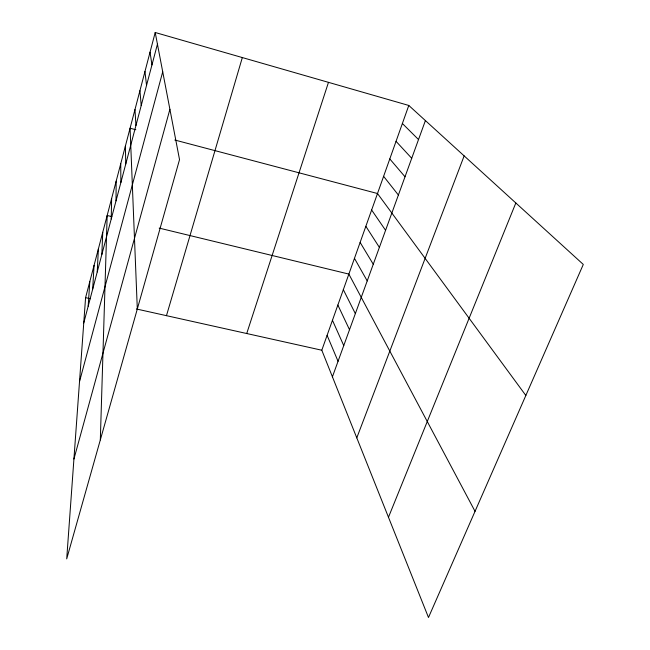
<?xml version="1.0" encoding="UTF-8"?>
<svg xmlns="http://www.w3.org/2000/svg" width="650" height="650" viewBox="0 0 650 650"><rect width="100%" height="100%" fill="white"/><g stroke="black" fill="none" stroke-linecap="round" stroke-linejoin="round"><path stroke-width="0.97" d="M116.017 200.891L116.155 181.212M111.231 218.993L111.629 198.453M100.319 439.928L107.161 215.483L111.832 216.621M101.839 254.516L102.741 232.31M97.232 271.952L98.377 248.942M92.682 289.161L94.063 265.379M88.189 306.158L89.797 281.621M155.204 32.5L85.581 297.676L66.706 558.878L179.53 159.616L155.204 32.5L408.793 105.454L583.294 264.444L428.488 617.5L321.807 350.228L408.793 105.454M83.752 322.952L157.438 44.184M79.519 381.582L162.719 71.776M73.921 459.038L169.902 109.314M166.465 315.673L242.328 57.566M246.724 333.523L328.477 82.347M332.418 376.813L425.401 120.591M356.785 437.864L464.149 155.886M388.473 517.254L515.832 202.979M85.581 297.676L90.407 298.748M136.362 308.969L321.807 350.228M159.185 228.101L348.863 274.089L475.036 511.339M135.826 129.74L130.073 128.221L137.312 309.01M174.817 140.026L377.496 193.521L525.842 395.468M402.382 123.5L418.519 139.563M396.045 141.326L411.718 158.291M389.789 158.933L405.015 176.776M383.606 176.329L398.385 195.032M371.637 210.007L385.58 230.328M365.852 226.306L379.389 247.398M360.124 242.418L373.271 264.257M354.461 258.342L367.226 280.914M343.33 289.656L355.347 313.633M337.862 305.053L349.513 329.713M332.451 320.279L343.752 345.597M327.104 335.335L338.049 361.294M150.044 52.146L151.954 64.935M144.958 71.532L146.543 85.41M139.929 90.675L141.204 105.593M134.972 109.566L135.947 125.515M125.377 146.104L125.775 163.979M120.737 163.768L120.867 182.553"/></g></svg>
